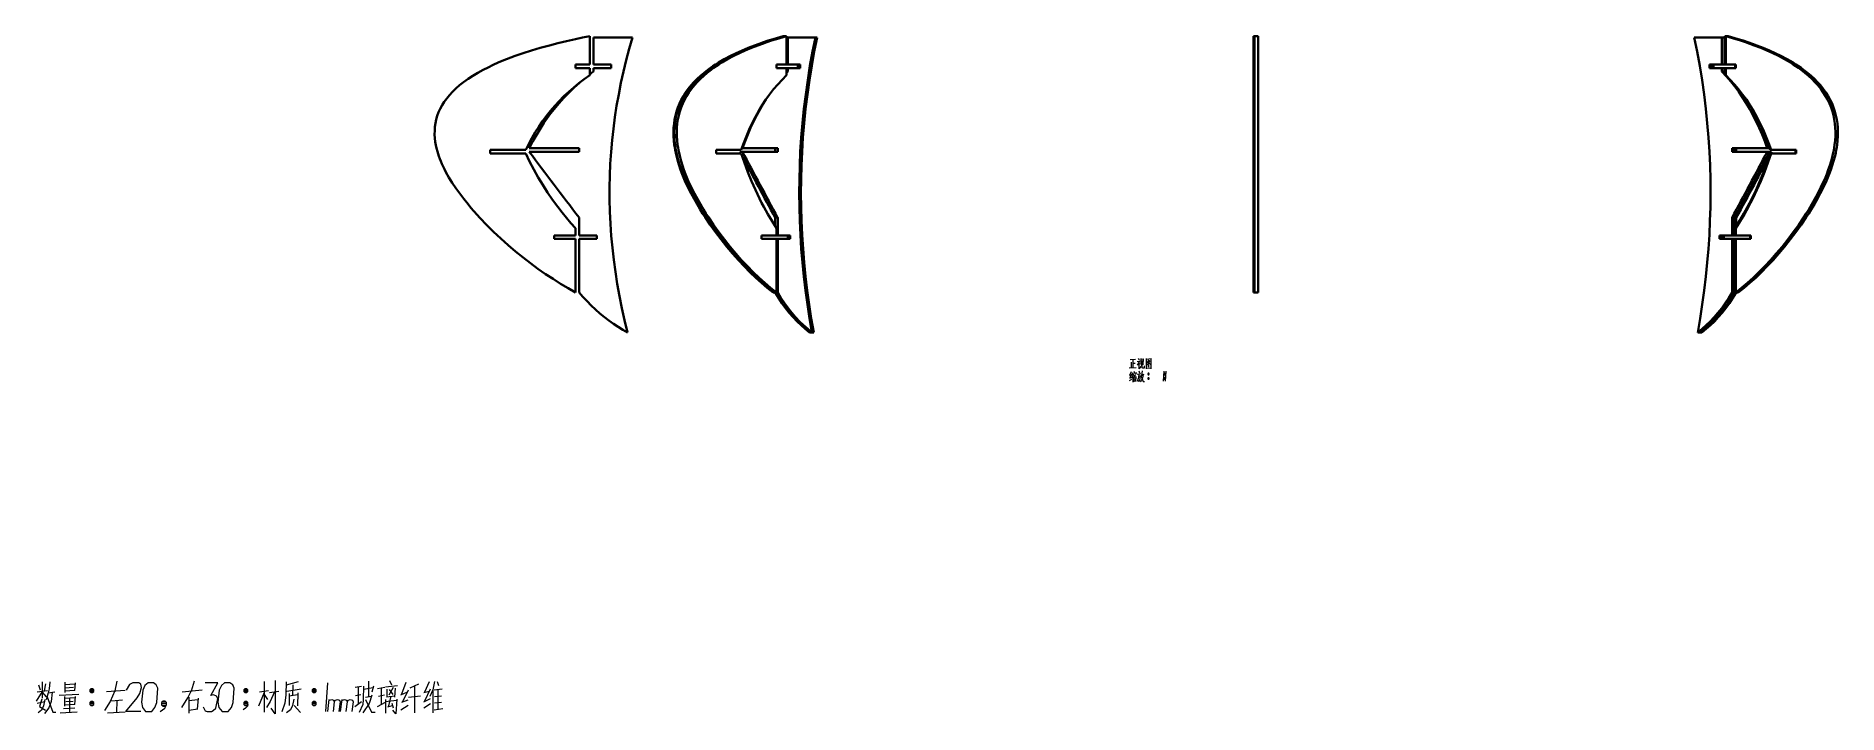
# Model space of a CAD drawing. Extents: x 380 to 886, y 375 to 565.
import ezdxf

# ---------------------------------------------------------------- set-up
doc = ezdxf.new("R2010")
doc.units = 0

msp = doc.modelspace()

# ---------------------------------------------------------------- linework, layer by layer
at = {"color": 1, "lineweight": 35, "ltscale": 0.2}
for p, q in [((535.68, 557.37), (535.68, 565.37)), ((590.96, 557.37), (590.96, 565.37)), ((722.18, 557.37), (722.18, 565.37)), ((854.93, 557.37), (854.93, 565.37))]:
    msp.add_line(p, q, dxfattribs=at)
at = {"color": 1, "lineweight": 35, "ltscale": 0.275}
msp.add_line((547.68, 565), (536.68, 565), dxfattribs=at)
at = {"color": 1, "lineweight": 35, "ltscale": 0.19072}
for p, q in [((536.68, 565), (536.68, 557.37)), ((591.31, 565), (591.31, 557.37)), ((853.87, 565), (853.87, 557.37)), ((854.57, 565), (854.57, 557.37))]:
    msp.add_line(p, q, dxfattribs=at)
at = {"color": 1, "lineweight": 35, "ltscale": 0.017677}
for p, q in [((590.74, 565.37), (590.03, 565.37)), ((577.87, 532.87), (578.58, 532.87)), ((587.77, 514.37), (588.48, 514.37)), ((856.7, 514.37), (857.4, 514.37)), ((856.7, 509.37), (857.4, 509.37)), ((856.7, 508.37), (857.4, 508.37)), ((587.42, 493.37), (588.13, 493.37)), ((856.7, 493.37), (857.4, 493.37)), ((857.76, 493.37), (858.46, 493.37)), ((597.42, 482.11), (598.12, 482.11))]:
    msp.add_line(p, q, dxfattribs=at)
at = {"color": 1, "lineweight": 35, "ltscale": 0.001558}
msp.add_line((590.03, 565.31), (590.03, 565.37), dxfattribs=at)
at = {"color": 1, "lineweight": 35, "ltscale": 0.017679}
for p, q in [((590.25, 565.37), (590.96, 565.37)), ((853.87, 565), (854.57, 565)), ((854.93, 565.37), (855.64, 565.37)), ((853.87, 557.37), (854.57, 557.37)), ((853.87, 556.37), (854.57, 556.37)), ((853.87, 555.37), (854.57, 555.37)), ((866.6, 533.87), (867.3, 533.87)), ((866.6, 532.87), (867.3, 532.87)), ((847.05, 482.11), (847.76, 482.11))]:
    msp.add_line(p, q, dxfattribs=at)
at = {"color": 1, "lineweight": 35, "ltscale": 0.008838}
for p, q in [((590.96, 565), (591.31, 565)), ((590.96, 557.37), (591.31, 557.37)), ((590.96, 556.37), (591.31, 556.37)), ((590.96, 555.37), (591.31, 555.37)), ((857.76, 509.37), (857.4, 509.37)), ((857.4, 508.37), (857.76, 508.37))]:
    msp.add_line(p, q, dxfattribs=at)
at = {"color": 1, "lineweight": 35, "ltscale": 0.194455}
for p, q in [((599.09, 565), (591.31, 565)), ((846.09, 565), (853.87, 565))]:
    msp.add_line(p, q, dxfattribs=at)
at = {"color": 1, "lineweight": 35, "ltscale": 0.012161}
msp.add_line((599.57, 565), (599.09, 565), dxfattribs=at)
at = {"color": 1, "lineweight": 35, "ltscale": 0.025}
for p, q in [((723.18, 565.37), (722.18, 565.37)), ((722.49, 565.37), (723.49, 565.37)), ((531.68, 557.37), (531.68, 556.37)), ((541.68, 557.37), (541.68, 556.37)), ((588.13, 557.37), (588.13, 556.37)), ((594.14, 557.37), (594.14, 556.37)), ((594.85, 557.37), (594.85, 556.37)), ((722.18, 557.37), (722.18, 556.37)), ((850.33, 557.37), (850.33, 556.37)), ((851.04, 557.37), (851.04, 556.37)), ((851.53, 557.37), (851.53, 556.37)), ((857.54, 557.37), (857.54, 556.37)), ((857.76, 557.37), (857.76, 556.37)), ((536.68, 556.37), (536.68, 555.37)), ((591.31, 556.37), (591.31, 555.37)), ((853.87, 556.37), (853.87, 555.37)), ((854.57, 556.37), (854.57, 555.37)), ((507.68, 533.37), (507.68, 532.37)), ((532.68, 533.87), (532.68, 532.87)), ((571.16, 533.37), (571.16, 532.37)), ((587.77, 533.87), (587.77, 532.87)), ((588.48, 533.87), (588.48, 532.87)), ((722.18, 533.37), (722.18, 532.37)), ((856.7, 533.87), (856.7, 532.87)), ((857.4, 533.87), (857.4, 532.87)), ((857.89, 533.87), (857.89, 532.87)), ((874.5, 533.37), (874.5, 532.37)), ((874.73, 533.37), (874.73, 532.37)), ((525.68, 509.37), (525.68, 508.37)), ((537.68, 509.37), (537.68, 508.37)), ((583.89, 509.37), (583.89, 508.37)), ((591.31, 509.37), (591.31, 508.37)), ((592.02, 509.37), (592.02, 508.37)), ((722.18, 509.37), (722.18, 508.37)), ((853.16, 509.37), (853.16, 508.37)), ((853.87, 509.37), (853.87, 508.37)), ((854.35, 509.37), (854.35, 508.37)), ((861.78, 509.37), (861.78, 508.37)), ((862, 509.37), (862, 508.37)), ((722.49, 493.37), (723.49, 493.37))]:
    msp.add_line(p, q, dxfattribs=at)
at = {"color": 1, "lineweight": 35}
for p, q in [((722.49, 565.37), (722.49, 493.37)), ((723.49, 565.37), (723.49, 493.37)), ((722.18, 554.37), (722.18, 533.37)), ((722.18, 532.37), (722.18, 511.37))]:
    msp.add_line(p, q, dxfattribs=at)
at = {"color": 1, "lineweight": 35, "ltscale": 0.008839}
for p, q in [((854.57, 565), (854.93, 565)), ((854.93, 557.37), (854.57, 557.37)), ((854.57, 556.37), (854.93, 556.37)), ((588.13, 509.37), (588.48, 509.37)), ((588.13, 508.37), (588.48, 508.37)), ((588.13, 493.37), (588.48, 493.37))]:
    msp.add_line(p, q, dxfattribs=at)
at = {"color": 1, "lineweight": 35, "ltscale": 0.017676}
msp.add_line((855.41, 565.37), (854.71, 565.37), dxfattribs=at)
at = {"color": 1, "lineweight": 35, "ltscale": 0.00928}
msp.add_line((854.71, 565), (854.71, 565.37), dxfattribs=at)
at = {"color": 1, "lineweight": 35, "ltscale": 0.1}
for p, q in [((531.68, 557.37), (535.68, 557.37)), ((531.68, 556.37), (535.68, 556.37))]:
    msp.add_line(p, q, dxfattribs=at)
at = {"color": 1, "lineweight": 35, "ltscale": 0.125}
for p, q in [((536.68, 557.37), (541.68, 557.37)), ((541.68, 556.37), (536.68, 556.37)), ((532.68, 514.37), (532.68, 509.37)), ((588.48, 514.37), (588.48, 509.37)), ((856.7, 514.37), (856.7, 509.37)), ((857.4, 514.37), (857.4, 509.37)), ((532.68, 509.37), (537.68, 509.37)), ((537.68, 508.37), (532.68, 508.37))]:
    msp.add_line(p, q, dxfattribs=at)
at = {"color": 1, "lineweight": 35, "ltscale": 0.070712}
for p, q in [((588.13, 557.37), (590.96, 557.37)), ((588.13, 556.37), (590.96, 556.37))]:
    msp.add_line(p, q, dxfattribs=at)
at = {"color": 1, "lineweight": 35, "ltscale": 0.088388}
for p, q in [((591.31, 557.37), (594.85, 557.37)), ((853.87, 557.37), (850.33, 557.37)), ((594.85, 556.37), (591.31, 556.37)), ((850.33, 556.37), (853.87, 556.37)), ((856.7, 509.37), (853.16, 509.37)), ((853.16, 508.37), (856.7, 508.37))]:
    msp.add_line(p, q, dxfattribs=at)
at = {"color": 1, "lineweight": 35, "ltscale": 0.007799}
for p, q in [((722.49, 557.37), (722.18, 557.37)), ((722.49, 556.37), (722.18, 556.37)), ((722.49, 554.37), (722.18, 554.37)), ((722.49, 533.37), (722.18, 533.37)), ((722.49, 532.37), (722.18, 532.37)), ((722.49, 511.37), (722.18, 511.37)), ((722.49, 509.37), (722.18, 509.37)), ((722.49, 508.37), (722.18, 508.37)), ((722.49, 493.37), (722.18, 493.37))]:
    msp.add_line(p, q, dxfattribs=at)
at = {"color": 1, "lineweight": 35, "ltscale": 0.070711}
for p, q in [((857.76, 557.37), (854.93, 557.37)), ((857.76, 556.37), (854.93, 556.37))]:
    msp.add_line(p, q, dxfattribs=at)
at = {"color": 1, "lineweight": 35, "ltscale": 0.05}
for p, q in [((535.68, 556.37), (535.68, 554.37)), ((590.96, 556.37), (590.96, 554.37)), ((722.18, 556.37), (722.18, 554.37)), ((854.93, 556.37), (854.93, 554.37)), ((531.68, 511.37), (531.68, 509.37)), ((588.13, 511.37), (588.13, 509.37)), ((722.18, 511.37), (722.18, 509.37)), ((857.76, 511.37), (857.76, 509.37))]:
    msp.add_line(p, q, dxfattribs=at)
at = {"color": 1, "lineweight": 35, "ltscale": 0.012847}
msp.add_line((591.31, 555.37), (590.96, 555), dxfattribs=at)
at = {"color": 1, "lineweight": 35, "ltscale": 0.012846}
msp.add_line((854.57, 555.37), (854.93, 555), dxfattribs=at)
at = {"color": 1, "lineweight": 35, "ltscale": 0.250006}
for p, q in [((507.68, 533.37), (517.68, 533.37)), ((507.68, 532.37), (517.68, 532.37))]:
    msp.add_line(p, q, dxfattribs=at)
at = {"color": 1, "lineweight": 35, "ltscale": 0.35}
for p, q in [((518.68, 533.87), (532.68, 533.87)), ((532.68, 532.87), (518.68, 532.87))]:
    msp.add_line(p, q, dxfattribs=at)
at = {"color": 1, "lineweight": 35, "ltscale": 0.176781}
for p, q in [((571.16, 533.37), (578.23, 533.37)), ((571.16, 532.37), (578.23, 532.37)), ((874.73, 533.37), (867.65, 533.37)), ((874.73, 532.37), (867.65, 532.37))]:
    msp.add_line(p, q, dxfattribs=at)
at = {"color": 1, "lineweight": 35, "ltscale": 0.014129}
msp.add_line((577.87, 532.87), (578.14, 532.37), dxfattribs=at)
at = {"color": 1, "lineweight": 35, "ltscale": 0.004515}
msp.add_line((578.4, 533.87), (578.58, 533.87), dxfattribs=at)
at = {"color": 1, "lineweight": 35, "ltscale": 0.247487}
for p, q in [((578.58, 533.87), (588.48, 533.87)), ((588.48, 532.87), (578.58, 532.87)), ((866.6, 533.87), (856.7, 533.87)), ((856.7, 532.87), (866.6, 532.87))]:
    msp.add_line(p, q, dxfattribs=at)
at = {"color": 1, "lineweight": 35, "ltscale": 0.013374}
msp.add_line((867.26, 533.88), (867.43, 533.37), dxfattribs=at)
at = {"color": 1, "lineweight": 35, "ltscale": 0.004518}
msp.add_line((867.48, 533.87), (867.3, 533.87), dxfattribs=at)
at = {"color": 1, "lineweight": 35, "ltscale": 0.012163}
msp.add_line((867.3, 532.87), (867.79, 532.87), dxfattribs=at)
at = {"color": 1, "lineweight": 35, "ltscale": 0.005513}
msp.add_line((867.65, 533.37), (867.43, 533.37), dxfattribs=at)
at = {"color": 1, "lineweight": 35, "ltscale": 0.003218}
msp.add_line((867.65, 532.37), (867.53, 532.37), dxfattribs=at)
at = {"color": 1, "lineweight": 35, "ltscale": 0.061242}
msp.add_line((587.77, 514.37), (587.77, 511.92), dxfattribs=at)
at = {"color": 1, "lineweight": 35, "ltscale": 0.069884}
msp.add_line((857.89, 514.37), (857.89, 511.57), dxfattribs=at)
at = {"color": 1, "lineweight": 35, "ltscale": 0.149939}
for p, q in [((525.68, 509.37), (531.68, 509.37)), ((525.68, 508.37), (531.68, 508.37))]:
    msp.add_line(p, q, dxfattribs=at)
at = {"color": 1, "lineweight": 35, "ltscale": 0.375}
for p, q in [((531.68, 508.37), (531.68, 493.37)), ((532.68, 508.37), (532.68, 493.37)), ((588.13, 508.37), (588.13, 493.37)), ((588.48, 508.37), (588.48, 493.37)), ((722.18, 508.37), (722.18, 493.37)), ((856.7, 508.37), (856.7, 493.37)), ((857.4, 508.37), (857.4, 493.37)), ((857.76, 508.37), (857.76, 493.37))]:
    msp.add_line(p, q, dxfattribs=at)
at = {"color": 1, "lineweight": 35, "ltscale": 0.106021}
for p, q in [((583.89, 509.37), (588.13, 509.37)), ((583.89, 508.37), (588.13, 508.37))]:
    msp.add_line(p, q, dxfattribs=at)
at = {"color": 1, "lineweight": 35, "ltscale": 0.08839}
for p, q in [((588.48, 509.37), (592.02, 509.37)), ((592.02, 508.37), (588.48, 508.37))]:
    msp.add_line(p, q, dxfattribs=at)
at = {"color": 1, "lineweight": 35, "ltscale": 0.106023}
for p, q in [((862, 509.37), (857.76, 509.37)), ((862, 508.37), (857.76, 508.37))]:
    msp.add_line(p, q, dxfattribs=at)
at = {"color": 1, "lineweight": 35, "ltscale": 0.00422}
msp.add_line((587.2, 493.54), (587.2, 493.37), dxfattribs=at)
at = {"color": 1, "lineweight": 35, "ltscale": 0.005508}
msp.add_line((587.42, 493.37), (587.2, 493.37), dxfattribs=at)
at = {"color": 1, "lineweight": 35, "ltscale": 0.012164}
msp.add_line((598.61, 482.11), (598.12, 482.11), dxfattribs=at)
at = {"color": 1, "lineweight": 35, "ltscale": 0.012155}
msp.add_line((848.25, 482.11), (847.76, 482.11), dxfattribs=at)
at = {"color": 1, "lineweight": 35, "ltscale": 0.011286}
msp.add_line((848.33, 482.55), (848.25, 482.11), dxfattribs=at)
at = {"color": 1, "lineweight": 35}
for points in [[(535.68, 565.37), (533.67, 564.96), (531.7, 564.54), (529.16, 563.97), (526.71, 563.37), (524.34, 562.76), (521.78, 562.06), (519.32, 561.33), (516.98, 560.58), (514.74, 559.8), (513.47, 559.33), (512.24, 558.86), (511.08, 558.39), (509.95, 557.91), (508.48, 557.25), (507.08, 556.58), (505.74, 555.9), (504.22, 555.06), (502.79, 554.21), (501.46, 553.33), (500.21, 552.44), (499.06, 551.53), (498.04, 550.64), (497.11, 549.73), (496.25, 548.8), (495.48, 547.86), (494.79, 546.9), (494.18, 545.93), (493.65, 544.95), (493.2, 543.95), (492.83, 542.94), (492.53, 541.91), (492.31, 540.87), (492.16, 539.84), (492.09, 538.81), (492.08, 537.76), (492.14, 536.7), (492.27, 535.64), (492.42, 534.74), (492.62, 533.84), (492.86, 532.94), (493.05, 532.28), (493.27, 531.62), (493.53, 530.91), (493.81, 530.2), (494.13, 529.46), (494.47, 528.71), (494.84, 527.94), (495.24, 527.17), (496.09, 525.65), (497.03, 524.13), (498.04, 522.61), (499.12, 521.11), (500.26, 519.61), (501.46, 518.12), (502.28, 517.14), (503.13, 516.17), (504.87, 514.25), (506.68, 512.37), (508.66, 510.41), (510.68, 508.51), (512.74, 506.67), (514.82, 504.89), (516.91, 503.19), (519.02, 501.56), (521.12, 500), (523.23, 498.52), (525.35, 497.12), (527.46, 495.79), (529.57, 494.54), (531.68, 493.37)], [(547.68, 565), (546.76, 561.8), (545.91, 558.6), (545.14, 555.39), (544.43, 552.19), (543.8, 548.98), (543.23, 545.76), (542.74, 542.54), (542.31, 539.32), (541.96, 536.1), (541.68, 532.87), (541.45, 529.51), (541.31, 526.15), (541.24, 522.78), (541.24, 519.41), (541.33, 516.04), (541.48, 512.66), (541.72, 509.28), (542.03, 505.9), (542.41, 502.51), (542.87, 499.12), (543.41, 495.72), (544.02, 492.32), (544.71, 488.92), (545.47, 485.52), (546.31, 482.11)], [(590.03, 565.37), (587.22, 564.54), (585.85, 564.11), (584.52, 563.66), (583.25, 563.22), (582.01, 562.76), (580.2, 562.06), (578.47, 561.33), (576.81, 560.58), (575.23, 559.8), (573.48, 558.87), (571.83, 557.91), (571.05, 557.42), (570.29, 556.92), (569.56, 556.41), (568.86, 555.9), (567.78, 555.06), (566.78, 554.21), (565.83, 553.33), (564.95, 552.44), (564.14, 551.53), (563.34, 550.54), (562.62, 549.53), (561.97, 548.5), (561.39, 547.45), (560.88, 546.38), (560.44, 545.3), (560.07, 544.19), (559.76, 543.07), (559.52, 541.94), (559.35, 540.79), (559.25, 539.62), (559.2, 538.44), (559.22, 537.25), (559.3, 536.05), (559.43, 534.83), (559.54, 534.09), (559.67, 533.34), (559.83, 532.55), (560.01, 531.75), (560.42, 530.2), (560.8, 528.99), (561.21, 527.78), (561.67, 526.56), (562.04, 525.65), (562.43, 524.74), (563.27, 522.92), (564.18, 521.11), (564.99, 519.61), (565.83, 518.12), (566.71, 516.65), (567.39, 515.56), (568.09, 514.49), (569.52, 512.37), (571.05, 510.23), (572.62, 508.17), (574.21, 506.18), (575.82, 504.27), (577.44, 502.44), (579.06, 500.7), (580.69, 499.05), (582.32, 497.49), (583.95, 496.03), (585.57, 494.65), (587.2, 493.37)], [(590.25, 565.37), (587.44, 564.54), (586.07, 564.11), (584.74, 563.66), (583.47, 563.22), (582.23, 562.76), (580.42, 562.06), (578.69, 561.33), (577.03, 560.58), (575.45, 559.8), (573.7, 558.87), (572.06, 557.91), (571.27, 557.42), (570.51, 556.92), (569.78, 556.41), (569.08, 555.9), (568.01, 555.06), (567, 554.21), (566.05, 553.33), (565.17, 552.44), (564.36, 551.53), (563.56, 550.54), (562.84, 549.53), (562.19, 548.5), (561.61, 547.45), (561.1, 546.38), (560.66, 545.3), (560.29, 544.19), (559.98, 543.07), (559.75, 541.94), (559.57, 540.79), (559.47, 539.62), (559.42, 538.44), (559.44, 537.25), (559.52, 536.05), (559.65, 534.83), (559.76, 534.09), (559.89, 533.34), (560.05, 532.55), (560.23, 531.75), (560.64, 530.2), (561.02, 528.99), (561.43, 527.78), (561.89, 526.56), (562.26, 525.65), (562.65, 524.74), (563.49, 522.92), (564.4, 521.11), (565.21, 519.61), (566.05, 518.12), (566.93, 516.65), (567.61, 515.56), (568.31, 514.49), (569.74, 512.37), (571.28, 510.23), (572.84, 508.17), (574.43, 506.18), (576.04, 504.27), (577.66, 502.44), (579.28, 500.7), (580.91, 499.05), (582.54, 497.49), (584.17, 496.03), (585.79, 494.65), (587.42, 493.37)], [(590.96, 565.37), (588.15, 564.54), (586.78, 564.11), (585.45, 563.66), (584.18, 563.22), (582.94, 562.76), (581.13, 562.06), (579.39, 561.33), (577.73, 560.58), (576.15, 559.8), (574.41, 558.87), (572.76, 557.91), (571.98, 557.42), (571.22, 556.92), (570.49, 556.41), (569.79, 555.9), (568.71, 555.06), (567.7, 554.21), (566.76, 553.33), (565.88, 552.44), (565.07, 551.53), (564.27, 550.54), (563.55, 549.53), (562.9, 548.5), (562.32, 547.45), (561.81, 546.38), (561.36, 545.3), (560.99, 544.19), (560.69, 543.07), (560.45, 541.94), (560.28, 540.79), (560.17, 539.62), (560.13, 538.44), (560.15, 537.25), (560.22, 536.05), (560.36, 534.83), (560.47, 534.09), (560.6, 533.34), (560.76, 532.55), (560.94, 531.75), (561.35, 530.2), (561.72, 528.99), (562.14, 527.78), (562.6, 526.56), (562.97, 525.65), (563.36, 524.74), (564.2, 522.92), (565.11, 521.11), (565.91, 519.61), (566.76, 518.12), (567.64, 516.65), (568.32, 515.56), (569.02, 514.49), (570.45, 512.37), (571.98, 510.23), (573.55, 508.17), (575.14, 506.18), (576.75, 504.27), (578.36, 502.44), (579.99, 500.7), (581.62, 499.05), (583.25, 497.49), (584.87, 496.03), (586.5, 494.65), (588.13, 493.37)], [(599.09, 565), (598.29, 561), (597.56, 557), (596.92, 552.99), (596.35, 548.98), (595.86, 544.96), (595.44, 540.93), (595.1, 536.9), (594.85, 532.87), (594.67, 528.99), (594.57, 525.11), (594.53, 521.23), (594.57, 517.34), (594.68, 513.44), (594.86, 509.54), (595.11, 505.64), (595.44, 501.73), (595.83, 497.81), (596.3, 493.89), (596.84, 489.97), (597.44, 486.04), (598.12, 482.11)], [(599.57, 565), (598.77, 561), (598.05, 557), (597.4, 552.99), (596.83, 548.98), (596.34, 544.96), (595.93, 540.93), (595.59, 536.9), (595.33, 532.87), (595.16, 528.99), (595.05, 525.11), (595.02, 521.23), (595.06, 517.34), (595.17, 513.44), (595.35, 509.54), (595.6, 505.64), (595.92, 501.73), (596.32, 497.81), (596.78, 493.89), (597.32, 489.97), (597.93, 486.04), (598.61, 482.11)], [(846.09, 565), (846.89, 561), (847.61, 557), (848.26, 552.99), (848.83, 548.98), (849.32, 544.96), (849.74, 540.93), (850.07, 536.9), (850.33, 532.87), (850.51, 528.99), (850.61, 525.11), (850.65, 521.23), (850.61, 517.34), (850.5, 513.44), (850.32, 509.54), (850.06, 505.64), (849.74, 501.73), (849.35, 497.81), (848.88, 493.89), (848.34, 489.97), (847.73, 486.04), (847.05, 482.11)], [(854.93, 565.37), (857.74, 564.54), (859.1, 564.11), (860.44, 563.66), (861.71, 563.22), (862.94, 562.76), (864.76, 562.06), (866.49, 561.33), (868.15, 560.58), (869.73, 559.8), (871.48, 558.87), (873.12, 557.91), (873.91, 557.42), (874.66, 556.92), (875.39, 556.41), (876.1, 555.9), (877.17, 555.06), (878.18, 554.21), (879.12, 553.33), (880, 552.44), (880.82, 551.53), (881.61, 550.54), (882.34, 549.53), (882.99, 548.5), (883.57, 547.45), (884.08, 546.38), (884.52, 545.3), (884.89, 544.19), (885.19, 543.07), (885.43, 541.94), (885.6, 540.79), (885.71, 539.62), (885.75, 538.44), (885.74, 537.25), (885.66, 536.05), (885.53, 534.83), (885.42, 534.09), (885.29, 533.34), (885.13, 532.55), (884.95, 531.75), (884.53, 530.2), (884.16, 528.99), (883.74, 527.78), (883.29, 526.56), (882.92, 525.65), (882.53, 524.74), (881.69, 522.92), (880.78, 521.11), (879.97, 519.61), (879.12, 518.12), (878.24, 516.65), (877.56, 515.56), (876.87, 514.49), (875.43, 512.37), (873.9, 510.23), (872.34, 508.17), (870.75, 506.18), (869.14, 504.27), (867.52, 502.44), (865.9, 500.7), (864.27, 499.05), (862.64, 497.49), (861.01, 496.03), (859.38, 494.65), (857.76, 493.37)], [(855.64, 565.37), (858.44, 564.54), (859.81, 564.11), (861.14, 563.66), (862.41, 563.22), (863.65, 562.76), (865.46, 562.06), (867.2, 561.33), (868.86, 560.58), (870.44, 559.8), (872.19, 558.87), (873.83, 557.91), (874.61, 557.42), (875.37, 556.92), (876.1, 556.41), (876.8, 555.9), (877.88, 555.06), (878.89, 554.21), (879.83, 553.33), (880.71, 552.44), (881.52, 551.53), (882.32, 550.54), (883.04, 549.53), (883.7, 548.5), (884.28, 547.45), (884.79, 546.38), (885.23, 545.3), (885.6, 544.19), (885.9, 543.07), (886.14, 541.94), (886.31, 540.79), (886.42, 539.62), (886.46, 538.44), (886.44, 537.25), (886.37, 536.05), (886.23, 534.83), (886.12, 534.09), (885.99, 533.34), (885.83, 532.55), (885.65, 531.75), (885.24, 530.2), (884.87, 528.99), (884.45, 527.78), (883.99, 526.56), (883.62, 525.65), (883.23, 524.74), (882.4, 522.92), (881.49, 521.11), (880.68, 519.61), (879.83, 518.12), (878.95, 516.65), (878.27, 515.56), (877.57, 514.49), (876.14, 512.37), (874.61, 510.23), (873.04, 508.17), (871.45, 506.18), (869.85, 504.27), (868.23, 502.44), (866.6, 500.7), (864.97, 499.05), (863.35, 497.49), (861.72, 496.03), (860.09, 494.65), (858.46, 493.37)], [(535.68, 554.37), (534.12, 553.27), (532.62, 552.12), (531.17, 550.94), (529.77, 549.71), (528.42, 548.44), (527.12, 547.12), (525.87, 545.77), (524.68, 544.37), (523.52, 542.93), (522.42, 541.44), (521.37, 539.91), (520.37, 538.34), (519.42, 536.73), (518.53, 535.07), (517.68, 533.37)], [(532.8, 552.26), (531.26, 550.88), (529.78, 549.44), (528.36, 547.97), (526.99, 546.44), (525.68, 544.87), (524.68, 543.6), (523.72, 542.29), (522.79, 540.96), (521.9, 539.6), (521.32, 538.68), (520.76, 537.74), (519.69, 535.83), (518.68, 533.87)], [(590.96, 554.37), (589.71, 553.11), (588.5, 551.79), (587.34, 550.42), (586.23, 548.99), (585.17, 547.5), (584.15, 545.96), (583.18, 544.37), (582.23, 542.68), (581.33, 540.93), (580.49, 539.13), (579.69, 537.27), (578.93, 535.35), (578.23, 533.37)], [(853.87, 555.37), (855.11, 554.02), (856.31, 552.63), (857.47, 551.18), (858.58, 549.68), (859.64, 548.13), (860.67, 546.52), (861.65, 544.87), (862.58, 543.16), (863.47, 541.41), (864.32, 539.6), (865.12, 537.74), (865.88, 535.83), (866.6, 533.87)], [(854.93, 554.37), (856.18, 553.11), (857.38, 551.79), (858.54, 550.42), (859.65, 548.99), (860.72, 547.5), (861.73, 545.96), (862.71, 544.37), (863.65, 542.68), (864.55, 540.93), (865.4, 539.13), (866.2, 537.27), (866.95, 535.35), (867.65, 533.37)], [(584.52, 546.54), (583.53, 544.87), (582.6, 543.16), (581.71, 541.41), (580.86, 539.6), (580.06, 537.74), (579.3, 535.83), (578.58, 533.87)], [(861.37, 546.54), (862.35, 544.87), (863.29, 543.16), (864.18, 541.41), (865.03, 539.6), (865.83, 537.74), (866.59, 535.83), (867.3, 533.87)], [(517.68, 532.37), (518.78, 530.09), (519.94, 527.86), (521.16, 525.68), (522.45, 523.53), (523.79, 521.44), (525.2, 519.38), (526.68, 517.37), (527.87, 515.83), (529.1, 514.32), (530.37, 512.83), (531.68, 511.37)], [(578.23, 532.37), (579.14, 529.72), (580.11, 527.13), (581.14, 524.6), (582.23, 522.13), (582.8, 520.91), (583.39, 519.71), (583.98, 518.53), (584.59, 517.37), (585.72, 515.32), (586.9, 513.32), (588.13, 511.37)], [(867.65, 532.37), (866.74, 529.72), (865.77, 527.13), (864.74, 524.6), (863.65, 522.13), (863.08, 520.91), (862.5, 519.71), (861.9, 518.53), (861.29, 517.37), (860.16, 515.32), (858.98, 513.32), (857.76, 511.37)], [(867.28, 531.9), (866.38, 529.34), (865.43, 526.83), (864.43, 524.38), (863.37, 521.99), (862.25, 519.65), (861.07, 517.37), (860.05, 515.51), (858.99, 513.7), (857.89, 511.92)], [(532.68, 493.37), (533.77, 492.09), (534.9, 490.85), (536.07, 489.66), (537.28, 488.51), (538.53, 487.42), (539.82, 486.37), (541.05, 485.44), (542.32, 484.54), (543.62, 483.69), (544.95, 482.88), (546.31, 482.11)], [(587.77, 493.37), (588.71, 491.83), (589.68, 490.37), (590.69, 488.97), (591.74, 487.63), (592.82, 486.37), (593.92, 485.21), (595.05, 484.11), (596.21, 483.08), (597.42, 482.11)], [(588.48, 493.37), (589.41, 491.83), (590.39, 490.37), (591.39, 488.97), (592.44, 487.63), (593.53, 486.37), (594.62, 485.21), (595.75, 484.11), (596.92, 483.08), (598.12, 482.11)], [(856.7, 493.37), (855.76, 491.83), (854.79, 490.37), (853.78, 488.97), (852.73, 487.63), (851.65, 486.37), (850.55, 485.21), (849.42, 484.11), (848.26, 483.08), (847.05, 482.11)], [(857.4, 493.37), (856.47, 491.83), (855.5, 490.37), (854.49, 488.97), (853.44, 487.63), (852.35, 486.37), (851.26, 485.21), (850.13, 484.11), (848.96, 483.08), (847.76, 482.11)], [(857.89, 493.37), (856.96, 491.83), (855.99, 490.37), (854.98, 488.97), (853.93, 487.63), (852.84, 486.37), (851.75, 485.21), (850.62, 484.11), (849.45, 483.08), (848.25, 482.11)]]:
    msp.add_lwpolyline(points, dxfattribs=at)
at = {"color": 1, "lineweight": 13}
for points in [[(687.29, 472.13), (689.25, 472.24)], [(687.85, 471.08), (687.4, 470)], [(687.57, 474.55), (689.08, 474.62)], [(687.85, 473.74), (687.85, 472.17)], [(688.34, 474.55), (688.34, 473.39), (688.34, 472.2)], [(688.34, 473.43), (688.97, 473.5)], [(688.55, 471.26), (688.73, 470.87)], [(690.16, 474.16), (689.99, 473.67), (689.5, 472.94)], [(689.53, 473.95), (690.09, 474.02)], [(689.81, 474.83), (690.09, 474.41)], [(689.99, 473.67), (689.99, 471.89)], [(689.99, 473.5), (690.3, 473.18)], [(690.02, 471.33), (690.13, 470.77)], [(690.09, 471.89), (690.37, 472.17)], [(690.37, 472.17), (690.62, 472.52)], [(690.58, 474.79), (690.58, 473.11)], [(691.25, 474.62), (690.58, 474.55)], [(690.79, 473.15), (690.62, 472.52)], [(690.9, 474.2), (690.79, 473.15)], [(690.93, 471.36), (690.86, 470.63)], [(690.93, 472.17), (690.93, 473.25)], [(691.07, 472.06), (690.93, 472.17)], [(691.49, 472.06), (691.07, 472.06)], [(691.18, 473.04), (691.25, 474.72)], [(691.49, 472.69), (691.49, 472.06)], [(692.02, 474.83), (692.02, 473.36), (692.02, 471.85)], [(692.02, 474.79), (692.02, 473.39), (692.02, 471.99)], [(693.49, 474.65), (692.02, 474.51)], [(692.02, 472.1), (693.38, 472.2)], [(692.09, 472.9), (692.58, 473.32)], [(692.79, 474.37), (692.23, 473.57)], [(692.54, 473.81), (693.24, 473.08)], [(692.54, 472.73), (692.89, 472.34)], [(692.58, 474.02), (693.03, 474.09)], [(692.58, 473.32), (692.79, 473.6)], [(692.65, 473.11), (692.89, 472.83)], [(692.79, 473.6), (693.14, 474.23)], [(693.24, 473.08), (693.42, 473.11)], [(693.45, 471.92), (693.45, 472.03), (693.38, 472.2)], [(693.45, 472.03), (693.45, 473.39), (693.49, 474.79)], [(696.99, 471.19), (696.88, 469.79), (696.78, 468.39)], [(697.58, 471.19), (697.48, 469.79), (697.37, 468.39)], [(687.33, 468.63), (688.03, 469.02)], [(687.78, 470.07), (687.36, 469.93)], [(687.43, 469.3), (687.96, 469.47)], [(687.92, 470.31), (687.47, 469.3)], [(688.24, 469.79), (687.92, 469.3)], [(688.17, 470.77), (688.06, 470.21)], [(688.17, 470.63), (689.22, 470.77)], [(688.41, 470.35), (688.24, 469.79)], [(688.27, 469.86), (688.27, 468.14)], [(688.48, 470.07), (689.18, 470.17)], [(688.55, 469.65), (688.59, 468.25)], [(688.55, 469.54), (689.08, 469.61)], [(688.59, 468.98), (688.97, 469.05)], [(689.04, 468.49), (688.62, 468.42)], [(688.8, 470.1), (688.73, 469.54)], [(689.11, 469.72), (689.04, 468.32)], [(689.25, 470.87), (689.11, 470.42)], [(690.02, 470.49), (689.92, 469.58), (689.81, 469.16), (689.5, 468.28)], [(689.53, 470.42), (690.58, 470.56)], [(690.34, 470), (690.23, 469.16), (690.09, 468.32), (689.88, 468.6)], [(689.95, 469.82), (690.34, 469.89)], [(690.72, 468.74), (690.34, 468.21)], [(690.72, 470), (690.55, 469.44)], [(690.65, 469.75), (691.21, 468.32)], [(690.86, 470.63), (690.72, 470)], [(691, 469.37), (690.72, 468.74)], [(690.79, 470.24), (691.49, 470.38)], [(691.21, 470.31), (691, 469.37)], [(691.21, 468.32), (691.53, 468.32)], [(692.54, 470.45), (692.93, 470.45)], [(692.54, 469.19), (692.93, 469.19)], [(692.58, 470.56), (692.89, 470.56)], [(692.58, 470.31), (692.89, 470.31)], [(692.58, 469.3), (692.89, 469.3)], [(692.58, 469.05), (692.89, 469.05)], [(696.99, 470.45), (697.37, 470.45)], [(696.99, 469.19), (697.37, 469.19)], [(697.02, 470.56), (697.34, 470.56)], [(697.02, 470.31), (697.34, 470.31)], [(697.02, 469.3), (697.34, 469.3)], [(697.02, 469.05), (697.34, 469.05)]]:
    msp.add_lwpolyline(points, dxfattribs=at)
for points in [[(692.65, 470.24), (692.82, 470.24), (692.93, 470.35), (692.93, 470.52), (692.82, 470.63), (692.65, 470.63), (692.54, 470.52), (692.54, 470.35)], [(692.65, 468.98), (692.82, 468.98), (692.93, 469.09), (692.93, 469.26), (692.82, 469.37), (692.65, 469.37), (692.54, 469.26), (692.54, 469.09)], [(697.09, 470.24), (697.27, 470.24), (697.37, 470.35), (697.37, 470.52), (697.27, 470.63), (697.09, 470.63), (696.99, 470.52), (696.99, 470.35)], [(697.09, 468.98), (697.27, 468.98), (697.37, 469.09), (697.37, 469.26), (697.27, 469.37), (697.09, 469.37), (696.99, 469.26), (696.99, 469.09)]]:
    msp.add_lwpolyline(points, close=True, dxfattribs=at)
at = {"color": 7, "lineweight": 13}
for points in [[(381.76, 381.23), (380.06, 378.53)], [(380.36, 381.13), (383.26, 381.53)], [(380.76, 383.13), (381.26, 381.73)], [(381.76, 383.93), (381.76, 379.33)], [(381.76, 381.03), (382.86, 379.73)], [(382.76, 383.43), (382.36, 381.43)], [(383.46, 380.83), (382.86, 378.93)], [(383.76, 382.03), (383.46, 380.83)], [(383.46, 380.83), (385.36, 381.13)], [(383.96, 383.93), (383.76, 382.03)], [(384.56, 381.03), (384.26, 378.43)], [(386.56, 380.23), (392.06, 380.53)], [(388.06, 379.83), (388.06, 377.13)], [(388.16, 383.83), (388.16, 380.93)], [(388.16, 383.23), (390.96, 383.43)], [(388.16, 382.23), (390.56, 382.43)], [(390.96, 381.53), (388.16, 381.33)], [(391.06, 383.63), (390.86, 381.53)], [(391.06, 379.83), (390.86, 377.63)], [(395.16, 381.53), (396.26, 381.53)], [(395.26, 381.83), (396.16, 381.83)], [(395.26, 381.13), (396.16, 381.13)], [(399.86, 381.23), (405.06, 381.63)], [(402.16, 381.43), (400.86, 378.43)], [(402.76, 384.13), (402.16, 381.43)], [(409.46, 375.63), (405.26, 375.63), (408.46, 379.43), (409.26, 380.63), (409.66, 382.33), (409.46, 383.33), (408.96, 383.63), (407.26, 383.63), (406.36, 383.23), (405.36, 381.63)], [(421.16, 381.13), (426.76, 381.73)], [(422.76, 379.43), (423.66, 381.33)], [(424.46, 384.13), (423.66, 381.33)], [(427.06, 376.93), (427.26, 376.33), (427.56, 375.83), (428.16, 375.63), (429.36, 375.63), (429.86, 375.93), (430.56, 376.53), (431.16, 379.23), (430.76, 379.93), (429.96, 380.33), (429.16, 380.13), (431.16, 383.63), (427.56, 383.63)], [(438.46, 381.53), (439.56, 381.53)], [(438.56, 381.83), (439.46, 381.83)], [(438.56, 381.13), (439.46, 381.13)], [(442.66, 377.23), (444.26, 381.03)], [(445.36, 381.43), (442.86, 381.03)], [(444.26, 375.43), (444.26, 379.73), (444.26, 384.03)], [(445.16, 379.03), (444.26, 380.43)], [(445.66, 380.93), (448.26, 381.33)], [(447.06, 381.13), (445.86, 378.43)], [(447.26, 384.33), (447.26, 379.63), (447.26, 374.93)], [(450.36, 383.93), (450.26, 380.33), (449.96, 377.93), (449.16, 375.53)], [(453.76, 383.93), (450.36, 383.03)], [(450.56, 381.33), (454.56, 382.03)], [(451.16, 380.63), (451.16, 377.33)], [(453.56, 380.33), (451.16, 379.93)], [(452.26, 380.13), (452.36, 383.13)], [(453.66, 380.83), (453.56, 377.23)], [(457.66, 381.53), (458.76, 381.53)], [(457.76, 381.83), (458.66, 381.83)], [(457.76, 381.13), (458.66, 381.13)], [(461.96, 383.63), (461.66, 379.63), (461.36, 375.63)], [(471.56, 382.63), (469.76, 382.33)], [(469.86, 380.13), (471.36, 380.43)], [(470.66, 377.83), (470.66, 382.43)], [(472.06, 382.73), (471.96, 379.03)], [(472.06, 381.93), (474.76, 382.33)], [(472.66, 379.63), (474.36, 379.93)], [(473.46, 384.13), (473.46, 379.83)], [(474.46, 380.23), (473.66, 377.83)], [(474.86, 382.73), (474.46, 381.03)], [(478.06, 382.33), (476.06, 382.03)], [(476.26, 379.93), (477.96, 380.33)], [(477.06, 382.13), (477.06, 377.73)], [(478.26, 382.53), (481.66, 382.93)], [(478.56, 379.73), (480.86, 380.03)], [(478.66, 381.93), (478.66, 379.83)], [(479.76, 379.83), (479.06, 376.93)], [(480.46, 382.33), (479.16, 380.23)], [(479.26, 381.83), (480.36, 380.43)], [(479.36, 384.33), (479.96, 383.13)], [(480.86, 379.63), (481.06, 382.13)], [(482.56, 380.33), (484.26, 381.03)], [(483.96, 383.73), (482.76, 380.53)], [(484.66, 381.63), (483.06, 378.33)], [(484.76, 379.63), (488.06, 380.03)], [(487.56, 383.33), (485.06, 382.13)], [(486.46, 382.73), (486.46, 379.03), (486.46, 375.23)], [(489.06, 380.93), (490.56, 381.33)], [(490.56, 383.93), (489.26, 381.03)], [(490.86, 381.93), (489.26, 378.53)], [(491.56, 381.73), (490.76, 379.83)], [(492.06, 384.03), (491.56, 381.73)], [(491.56, 381.63), (491.56, 375.23)], [(494.16, 381.93), (491.96, 381.63)], [(492.06, 379.83), (493.96, 380.03)], [(493.26, 382.83), (492.86, 383.93)], [(492.96, 381.73), (492.96, 376.33)], [(380.36, 377.93), (382.46, 378.43)], [(381.56, 376.03), (380.66, 375.23)], [(381.66, 379.13), (381.06, 377.03)], [(381.06, 377.03), (382.76, 376.03)], [(382.16, 377.23), (381.56, 376.03)], [(382.56, 379.03), (382.16, 377.23)], [(383.66, 376.63), (382.46, 375.03)], [(383.16, 379.73), (384.76, 375.43)], [(384.26, 378.43), (383.66, 376.63)], [(384.76, 375.43), (385.66, 375.43)], [(386.86, 375.23), (391.66, 375.53)], [(387.76, 376.43), (390.96, 376.63)], [(388.06, 379.33), (390.96, 379.53)], [(390.96, 377.63), (388.06, 377.43)], [(388.46, 378.43), (390.46, 378.53)], [(389.46, 379.43), (389.46, 375.43)], [(395.16, 377.93), (396.26, 377.93)], [(395.26, 378.23), (396.16, 378.23)], [(395.26, 377.53), (396.16, 377.53)], [(400.86, 378.43), (399.26, 375.93)], [(400.16, 375.23), (405.06, 375.53)], [(401.26, 378.63), (404.36, 378.93)], [(402.76, 378.73), (402.66, 375.33)], [(414.96, 375.63), (416.26, 376.53), (416.76, 377.53), (416.76, 378.13), (416.36, 378.53), (415.76, 378.53), (415.36, 378.13), (415.36, 377.53), (415.76, 377.13), (416.36, 377.13), (416.76, 377.53)], [(415.36, 377.83), (416.76, 377.83)], [(415.56, 378.33), (416.56, 378.33)], [(415.56, 377.33), (416.56, 377.33)], [(421.06, 376.73), (422.76, 379.43)], [(422.96, 379.63), (422.96, 375.13)], [(422.96, 378.73), (425.56, 379.03)], [(425.56, 376.23), (422.96, 375.93)], [(425.66, 379.33), (425.36, 376.23)], [(439.56, 377.63), (439.46, 377.13), (438.96, 376.53), (438.26, 376.13)], [(438.46, 377.93), (439.56, 377.93)], [(438.56, 378.23), (439.46, 378.23)], [(438.56, 377.53), (439.46, 377.53)], [(445.86, 378.43), (444.86, 376.73)], [(447.26, 374.93), (446.16, 376.53)], [(452.46, 379.13), (452.16, 377.33), (451.56, 376.13), (450.46, 375.23)], [(452.56, 377.33), (454.36, 375.33)], [(457.66, 377.93), (458.76, 377.93)], [(457.76, 378.23), (458.66, 378.23)], [(457.76, 377.53), (458.66, 377.53)], [(462.36, 379.03), (461.96, 375.63)], [(462.36, 378.63), (462.56, 378.83), (463.16, 379.03), (463.66, 378.83), (463.86, 378.33), (463.56, 375.63)], [(463.86, 378.33), (464.26, 378.83), (464.76, 379.03), (465.36, 378.83), (465.56, 378.33), (465.16, 375.63)], [(465.96, 379.03), (465.56, 375.63)], [(465.96, 378.63), (466.16, 378.83), (466.76, 379.03), (467.26, 378.83), (467.46, 378.33), (467.16, 375.63)], [(467.46, 378.33), (467.86, 378.83), (468.36, 379.03), (468.96, 378.83), (469.16, 378.33), (468.76, 375.63)], [(469.66, 377.03), (471.56, 378.43)], [(471.86, 377.63), (470.86, 375.33)], [(471.96, 379.03), (471.86, 377.63)], [(473.66, 377.83), (471.86, 375.23)], [(472.66, 379.03), (474.36, 375.43)], [(474.36, 375.43), (475.36, 375.43)], [(476.06, 377.03), (478.26, 378.23)], [(478.26, 379.03), (478.26, 375.13)], [(478.26, 378.43), (481.36, 378.83)], [(478.96, 376.93), (480.26, 377.33)], [(480.06, 377.93), (480.46, 376.63)], [(481.16, 374.93), (480.36, 376.03)], [(481.46, 379.13), (481.16, 374.93)], [(482.56, 376.13), (484.66, 377.43)], [(482.86, 378.23), (484.66, 378.93)], [(489.06, 378.33), (490.96, 379.23)], [(489.06, 376.63), (490.96, 377.83)], [(491.96, 376.13), (494.36, 376.43)], [(492.06, 378.03), (493.96, 378.23)]]:
    msp.add_lwpolyline(points, dxfattribs=at)
for points in [[(395.46, 380.93), (395.96, 380.93), (396.26, 381.23), (396.26, 381.73), (395.96, 382.03), (395.46, 382.03), (395.16, 381.73), (395.16, 381.23)], [(412.56, 375.63), (413.46, 376.73), (413.96, 378.13), (414.26, 382.13), (413.86, 383.13), (413.06, 383.63), (411.56, 383.63), (410.66, 382.93), (410.06, 381.63), (409.66, 378.23), (409.96, 376.73), (410.86, 375.63)], [(434.06, 375.63), (434.96, 376.73), (435.46, 378.13), (435.76, 382.13), (435.36, 383.13), (434.56, 383.63), (433.06, 383.63), (432.16, 382.93), (431.56, 381.63), (431.16, 378.23), (431.46, 376.73), (432.36, 375.63)], [(438.76, 380.93), (439.26, 380.93), (439.56, 381.23), (439.56, 381.73), (439.26, 382.03), (438.76, 382.03), (438.46, 381.73), (438.46, 381.23)], [(457.96, 380.93), (458.46, 380.93), (458.76, 381.23), (458.76, 381.73), (458.46, 382.03), (457.96, 382.03), (457.66, 381.73), (457.66, 381.23)], [(395.46, 377.33), (395.96, 377.33), (396.26, 377.63), (396.26, 378.13), (395.96, 378.43), (395.46, 378.43), (395.16, 378.13), (395.16, 377.63)], [(438.76, 377.33), (439.26, 377.33), (439.56, 377.63), (439.56, 378.13), (439.26, 378.43), (438.76, 378.43), (438.46, 378.13), (438.46, 377.63)], [(457.96, 377.33), (458.46, 377.33), (458.76, 377.63), (458.76, 378.13), (458.46, 378.43), (457.96, 378.43), (457.66, 378.13), (457.66, 377.63)]]:
    msp.add_lwpolyline(points, close=True, dxfattribs=at)
at = {"color": 1, "lineweight": 35}
for centre, radius, start, end in [((573.97, 504.84), 62.8, 126.429, 127.5714), ((1746.68, 1447.62), 1531.26, 216.68281, 217.55091), ((1994.7, 1279.12), 1601.34, 207.81542, 208.52683), ((1995.9, 1279.39), 1601.9, 207.77624, 208.52672), ((-550.72, 1279.39), 1601.9, 331.47328, 332.22376), ((-550.02, 1279.39), 1601.9, 331.47328, 332.22376), ((-549.53, 1279.39), 1601.9, 331.47328, 332.22376)]:
    msp.add_arc(centre, radius, start, end, dxfattribs=at)

doc.saveas('drawing.dxf')
